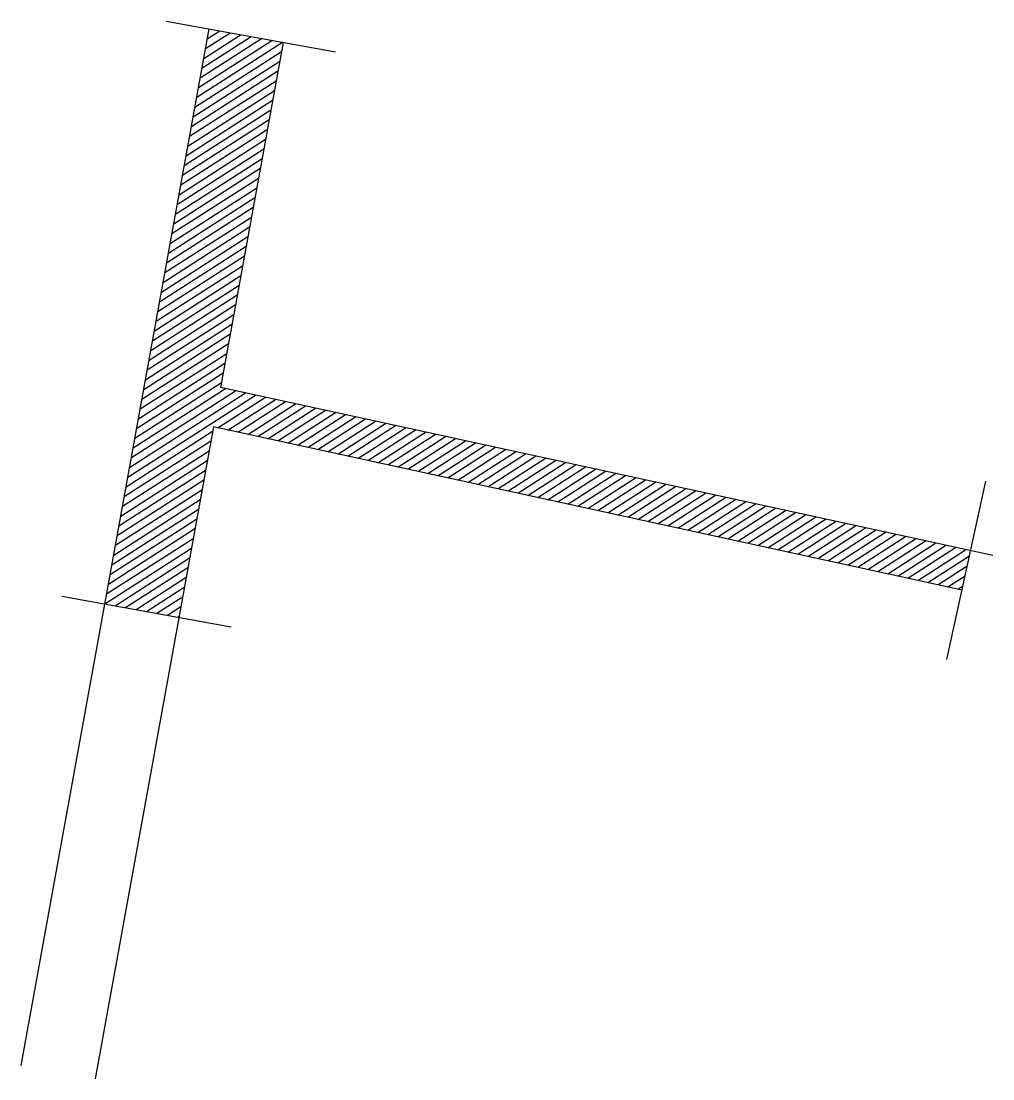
# Model space of a CAD drawing. Header units: millimetres. Extents: x -492806 to 8131902, y -181351 to 2373952.
# Drawn here: x 391748 to 818084, y 1065098 to 1529014 of the extents above; entities that cross this region are included whole.
import ezdxf

# ---------------------------------------------------------------- set-up
doc = ezdxf.new("R2010")
doc.units = ezdxf.units.MM
doc.header["$LTSCALE"] = 50
doc.layers.add('dorogi', color=7, linetype='Continuous', lineweight=30)
doc.layers.add('дорога', color=126, linetype='Continuous', lineweight=25)
doc.layers.add('перехід', color=206, linetype='Continuous')

msp = doc.modelspace()

# ---------------------------------------------------------------- hatches: boundary and pattern name
at = {"layer": 'дорога'}
h = msp.add_hatch(dxfattribs=at)
h.set_pattern_fill('LINE', scale=1000, angle=45)
h.set_pattern_definition([(32.7135, (953567.7, 1256064.4), (-1715.892, 2671.393), [])])
h.paths.add_polyline_path([(476083.824, 1351048.622), (804569.526, 1279508.227), (808314.797, 1296705.055), (479226.704, 1368376.345), (506674.677, 1519706.017), (474204.461, 1525595.421), (428471.638, 1273455.381), (460941.854, 1267565.976)])

# ---------------------------------------------------------------- linework, layer by layer
at = {"layer": 'dorogi'}
for p, q in [((391748.182, 1070986.934), (474204.461, 1525595.421)), ((506674.677, 1519706.017), (479226.704, 1368376.345)), ((818083.816, 1294577.484), (479226.704, 1368376.345)), ((476083.824, 1351048.622), (424218.398, 1065097.53)), ((804569.526, 1279508.227), (476083.824, 1351048.622))]:
    msp.add_line(p, q, dxfattribs=at)
at = {"layer": 'дорога'}
msp.add_line((797930.16, 1249022.84), (814954.175, 1327190.499), dxfattribs=at)
at = {"layer": 'перехід'}
for p, q in [((455356.927, 1529013.962), (529651.155, 1515538.574)), ((409624.104, 1276873.921), (483918.331, 1263398.533))]:
    msp.add_line(p, q, dxfattribs=at)

doc.saveas('drawing.dxf')
